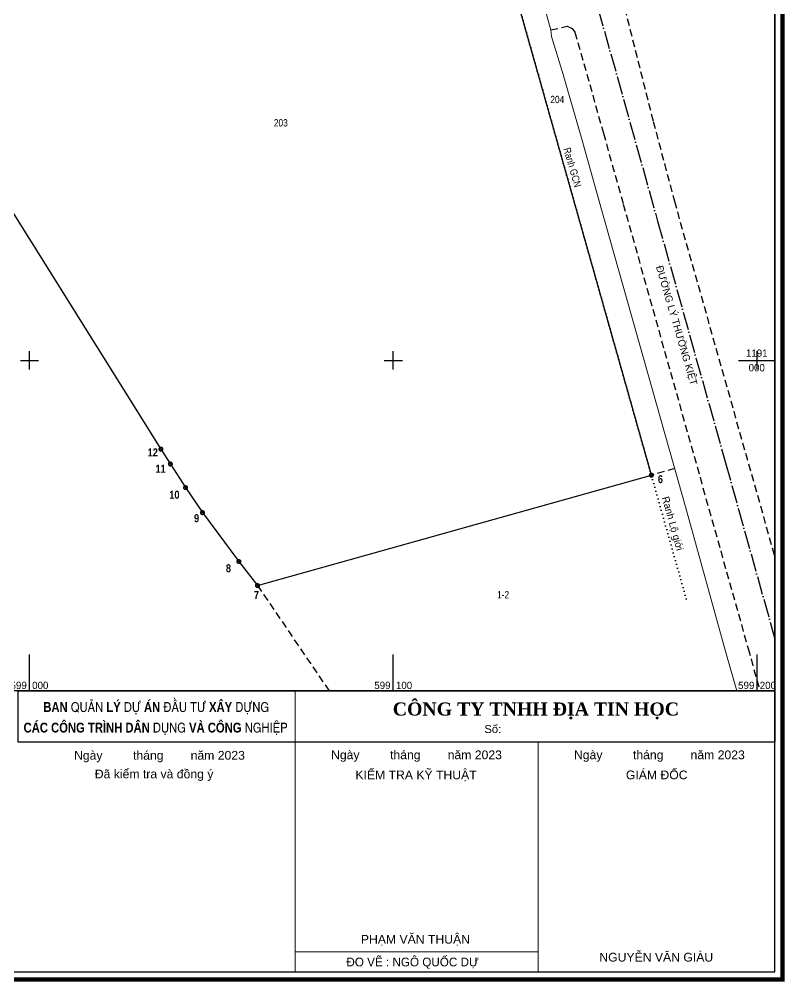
# Model space of a CAD drawing. Header units: metres. Extents: x 598397 to 599208, y 1190829 to 1191387.
# Drawn here: x 598997.2 to 599207.6, y 1190829.2 to 1191093.8 of the extents above; entities that cross this region are included whole.
import ezdxf
from ezdxf.enums import TextEntityAlignment as Align

# ---------------------------------------------------------------- set-up
doc = ezdxf.new("R2010")
doc.units = ezdxf.units.M
doc.header["$MEASUREMENT"] = 0
for name, pattern in [('1BANCONG_54', [0.55, 0, -0.5, 0.05]), ('1TIMDUONG', [13, 10, -1.4, 0.2, -1.4]), ('2-1', [3, 2, -1])]:
    doc.linetypes.add(name, pattern=pattern)
for name, color, linetype in [('A1-GHICHU', 7, 'Continuous'), ('dc46 - Default$0$10', 7, 'Continuous'), ('DDHSB', 7, 'Continuous'), ('KHUNG', 7, 'Continuous'), ('LUOI', 5, 'Continuous'), ('MEPNHUA', 7, 'Continuous'), ('RANH', 7, 'Continuous')]:
    doc.layers.add(name, color=color, linetype=linetype)
for name, color, linetype, lineweight in [('GHICHU', 7, 'Continuous', 13), ('Khung Ten', 8, 'Continuous', 9), ('Level 28', 7, 'Continuous', 0)]:
    doc.layers.add(name, color=color, linetype=linetype, lineweight=lineweight)
doc.styles.add('Times-bol', font='timesbd_1.ttf')
doc.styles.add('VAPTIMN', font='VAVON__0.TTF')
doc.styles.add('VHELVCB', font='VNI-Helve-Condense-Bold_0.TTF')
doc.styles.add('VHELVCN', font='VNI-Helve-Condense_0.TTF')
doc.styles.add('VHELVEB', font='VHELVEB0_0.TTF')
doc.styles.add('VHELVEN', font='VHELVEN0_0.TTF')
doc.styles.add('VN-Aptima', font='vaptimn0_0.TTF')

msp = doc.modelspace()

# ---------------------------------------------------------------- linework, layer by layer
msp.add_lwpolyline([(598996.88, 1190909.19), (599204.92, 1190909.19), (599204.92, 1190895.1), (598996.88, 1190895.1)], close=True)
at = {"layer": 'A1-GHICHU', "color": 20, "linetype": '1TIMDUONG', "ltscale": 0.5}
for p, q in [((599145.75, 1191134.34), (599172.68, 1191038.3)), ((599172.68, 1191038.3), (599191.32, 1190971.89)), ((599191.32, 1190971.89), (599204.92, 1190923.42))]:
    msp.add_line(p, q, dxfattribs=at)
at = {"layer": 'dc46 - Default$0$10', "color": 7, "linetype": 'Continuous', "lineweight": 0, "flags": 128}
msp.add_lwpolyline([(599105.99, 1191128.25), (599106.08, 1191127.88), (599117.86, 1191131.33), (599130.8, 1191135.11), (599132.96, 1191127.29), (599133.32, 1191125.94), (599136.94, 1191112.89), (599137.39, 1191111.2), (599138.95, 1191105.94), (599140.25, 1191101.62), (599141.09, 1191098.65), (599141.95, 1191095.69), (599143.32, 1191090.82), (599143.52, 1191089.01), (599146.74, 1191078.55), (599147.59, 1191075.36), (599151.81, 1191060.76), (599157.27, 1191041.43), (599180.53, 1190959.08), (599191.43, 1190919.73), (599194.46, 1190909.19)], dxfattribs=at)
at = {"layer": 'GHICHU', "color": 6, "lineweight": 13, "const_width": 0.968, "flags": 128}
for points in [[(599035.92, 1190975.61, 1), (599036.36, 1190975.61, 1)], [(599038.52, 1190971.52, 1), (599038.96, 1190971.52, 1)], [(599170.73, 1190968.46, 1), (599171.17, 1190968.46, 1)], [(599042.68, 1190965.05, 1), (599043.12, 1190965.05, 1)], [(599047.35, 1190958.16, 1), (599047.79, 1190958.16, 1)], [(599057.36, 1190944.71, 1), (599057.8, 1190944.71, 1)], [(599062.46, 1190938.13, 1), (599062.9, 1190938.13, 1)]]:
    msp.add_lwpolyline(points, format="xyb", close=True, dxfattribs=at)
at = {"layer": 'KHUNG', "color": 7, "const_width": 1.25}
msp.add_lwpolyline([(599206.99, 1190829.86), (599206.99, 1191386.61), (598397.56, 1191386.61), (598397.56, 1190829.86)], close=True, dxfattribs=at)
at = {"layer": 'KHUNG', "flags": 128}
msp.add_lwpolyline([(599204.92, 1190831.94), (599204.92, 1191384.54), (598399.64, 1191384.54), (598399.64, 1190831.94), (599204.92, 1190831.94)], dxfattribs=at)
at = {"layer": 'KHUNG', "color": 3, "ltscale": 0.2}
msp.add_lwpolyline([(599204.92, 1190909.19), (598796.03, 1190909.19), (598796.03, 1191288.88), (599204.92, 1191288.88)], close=True, dxfattribs=at)
at = {"layer": 'Khung Ten', "color": 0, "linetype": 'Continuous', "ltscale": 3}
for p, q in [((599073.02, 1190909.19), (599073.02, 1190831.89)), ((599139.79, 1190895.1), (599139.79, 1190831.94)), ((599073.02, 1190837.49), (599139.79, 1190837.49))]:
    msp.add_line(p, q, dxfattribs=at)
at = {"layer": 'LUOI', "color": 7, "ltscale": 0.2}
for p, q in [((599000, 1190997.5), (599000, 1191002.5)), ((599100, 1190997.5), (599100, 1191002.5)), ((599200, 1190997.5), (599200, 1191002.5)), ((598997.5, 1191000), (599002.5, 1191000)), ((599097.5, 1191000), (599102.5, 1191000)), ((599194.92, 1191000), (599204.92, 1191000)), ((599197.5, 1191000), (599202.5, 1191000)), ((599000, 1190909.19), (599000, 1190919.19)), ((599100, 1190909.19), (599100, 1190919.19)), ((599200, 1190909.19), (599200, 1190919.19))]:
    msp.add_line(p, q, dxfattribs=at)
at = {"layer": 'MEPNHUA', "color": 3, "linetype": '2-1'}
for p, q in [((599151.12, 1191146.31), (599171.46, 1191065.67)), ((599143.32, 1191090.82), (599147.81, 1191091.83)), ((599147.81, 1191091.83), (599149.15, 1191091.21)), ((599149.15, 1191091.21), (599149.96, 1191090.25)), ((599149.96, 1191090.25), (599157.77, 1191062.42)), ((599171.46, 1191065.67), (599177.28, 1191043.76)), ((599157.77, 1191062.42), (599163.23, 1191042.96)), ((599163.23, 1191042.96), (599197.53, 1190920.86)), ((599177.28, 1191043.76), (599204.92, 1190945.85)), ((599177.37, 1190970.26), (599170.95, 1190968.46)), ((599197.53, 1190920.86), (599200.81, 1190909.19)), ((599197.53, 1190920.86), (599200.81, 1190909.19))]:
    msp.add_line(p, q, dxfattribs=at)
msp.add_lwpolyline([(599062.68, 1190938.13), (599082.37, 1190909.19)], dxfattribs=at)
at = {"layer": 'RANH', "color": 20, "linetype": '1BANCONG_54', "ltscale": 2}
msp.add_lwpolyline([(599180.55, 1190934.45), (599170.95, 1190968.46), (599132.13, 1191106.03), (599112.38, 1191176.23), (599080.39, 1191199.23), (598847.89, 1191233.65), (598827.64, 1191236.69), (598805.83, 1191239.96)], dxfattribs=at)
at = {"layer": 'RANH', "color": 1}
msp.add_lwpolyline([(598945.21, 1191118.38), (598982.83, 1191060.69), (599036.14, 1190975.61), (599038.74, 1190971.52), (599042.9, 1190965.05), (599047.57, 1190958.16), (599057.58, 1190944.71), (599062.68, 1190938.13), (599170.95, 1190968.46), (599132.13, 1191106.03)], dxfattribs=at)

# ---------------------------------------------------------------- texts
at = {"color": 2, "style": 'VHELVCN'}
for s, p in [('204', (599145.09, 1191071.71)), ('203', (599069.09, 1191065.3)), ('1-2', (599130.19, 1190935.62))]:
    msp.add_text(s, height=2, dxfattribs=at).set_placement(p, align=Align.MIDDLE_CENTER)
at = {"color": 7, "linetype": 'Continuous', "lineweight": 0, "style": 'VHELVCN'}
msp.add_text('Ranh GCN', height=2, rotation=286.1983, dxfattribs=at).set_placement((599149.26, 1191053.05), align=Align.MIDDLE_CENTER)
at = {"layer": 'DDHSB', "lineweight": 13, "style": 'VHELVCB'}
for s, p in [('BAN QUAÛN LYÙ DÖÏ AÙN ÑAÀU TÖ XAÂY DÖÏNG', (599003.81, 1190903.39)), ('CAÙC COÂNG TRÌNH DAÂN DUÏNG VAØ COÂNG NGHIEÄP', (598998.38, 1190897.73))]:
    msp.add_text(s, height=2.7, dxfattribs=at).set_placement(p)
at = {"layer": 'DDHSB', "color": 0, "style": 'Times-bol'}
msp.add_text('CÔNG TY TNHH ĐỊA TIN HỌC', height=3.6, dxfattribs=at).set_placement((599139.22, 1190902.39), align=Align.CENTER)
at = {"layer": 'GHICHU', "color": 6, "ltscale": 0.2, "style": 'VHELVCB'}
for s, p in [('12', (599033.9, 1190974.74)), ('11', (599036.04, 1190970.22)), ('6', (599173.43, 1190967.35)), ('10', (599039.85, 1190963.08)), ('9', (599045.94, 1190956.64)), ('8', (599054.7, 1190942.88)), ('7', (599062.39, 1190935.51))]:
    msp.add_text(s, height=2.2, dxfattribs=at).set_placement(p, align=Align.MIDDLE)
at = {"layer": 'KHUNG', "color": 0, "linetype": 'Continuous', "style": 'VHELVEB'}
for s, p in [('PHAÏM VAÊN THUAÄN', (599106.1, 1190839.7)), ('NGUYEÃN VAÊN GIAØU', (599172.3, 1190834.78))]:
    msp.add_text(s, height=2.4, dxfattribs=at).set_placement(p, align=Align.CENTER)
at = {"layer": 'KHUNG', "color": 0, "linetype": 'Continuous', "lineweight": 9, "ltscale": 0.2, "style": 'VN-Aptima'}
msp.add_text('ÑO VEÕ : NGOÂ QUOÁC DÖÏ', height=2.4, dxfattribs=at).set_placement((599105.34, 1190833.46), align=Align.CENTER)
at = {"layer": 'Khung Ten', "color": 0, "linetype": 'Continuous'}
for s, height, style, p in [('Soá:                        ', 2.2, 'VHELVEN', (599137.61, 1190897.59)), (' Ngaøy         thaùng        naêm 2023', 2.4, 'VHELVEN', (599035.27, 1190890.27)), ('Ngaøy         thaùng        naêm 2023', 2.4, 'VHELVEN', (599106.39, 1190890.4)), ('Ngaøy         thaùng        naêm 2023', 2.4, 'VHELVEN', (599173.16, 1190890.4)), ('KIEÅM TRA KYÕ THUAÄT', 2.4, 'VHELVEB', (599106.26, 1190884.88)), ('GIAÙM ÑOÁC', 2.4, 'VHELVEB', (599172.43, 1190884.88))]:
    msp.add_text(s, height=height, dxfattribs=dict(at, style=style)).set_placement(p, align=Align.CENTER)
at = {"layer": 'Khung Ten', "color": 0, "linetype": 'Continuous', "style": 'VHELVEN'}
msp.add_text('Ñaõ kieåm tra vaø ñoàng yù', height=2.4, dxfattribs=at).set_placement((599017.96, 1190885.15))
at = {"layer": 'Level 28', "color": 62, "linetype": 'Continuous', "lineweight": 0, "style": 'VAPTIMN'}
for s, rotation, p in [('ÑÖÔØNG LYÙ THÖÔØNG KIEÄT', 286.2901, (599177.93, 1191009.64)), ('Ranh Loä giôùi', 285.5095, (599176.82, 1190955.19, 6.48))]:
    msp.add_text(s, height=2, rotation=rotation, dxfattribs=at).set_placement(p, align=Align.MIDDLE_CENTER)
at = {"layer": 'LUOI', "color": 7, "ltscale": 0.2, "style": 'VAPTIMN'}
for s, p in [('1191', (599199.92, 1191001)), ('000', (599199.92, 1190997))]:
    msp.add_text(s, height=2, dxfattribs=at).set_placement(p, align=Align.CENTER)
for p in [(599000, 1190909.69), (599100, 1190909.69), (599200, 1190909.69)]:
    msp.add_text('599 ', height=2, dxfattribs=at).set_placement(p, align=Align.RIGHT)
for s, p in [(' 000', (599000, 1190909.69)), (' 100', (599100, 1190909.69)), (' 200', (599200, 1190909.69))]:
    msp.add_text(s, height=2, dxfattribs=at).set_placement(p)

doc.saveas('drawing.dxf')
